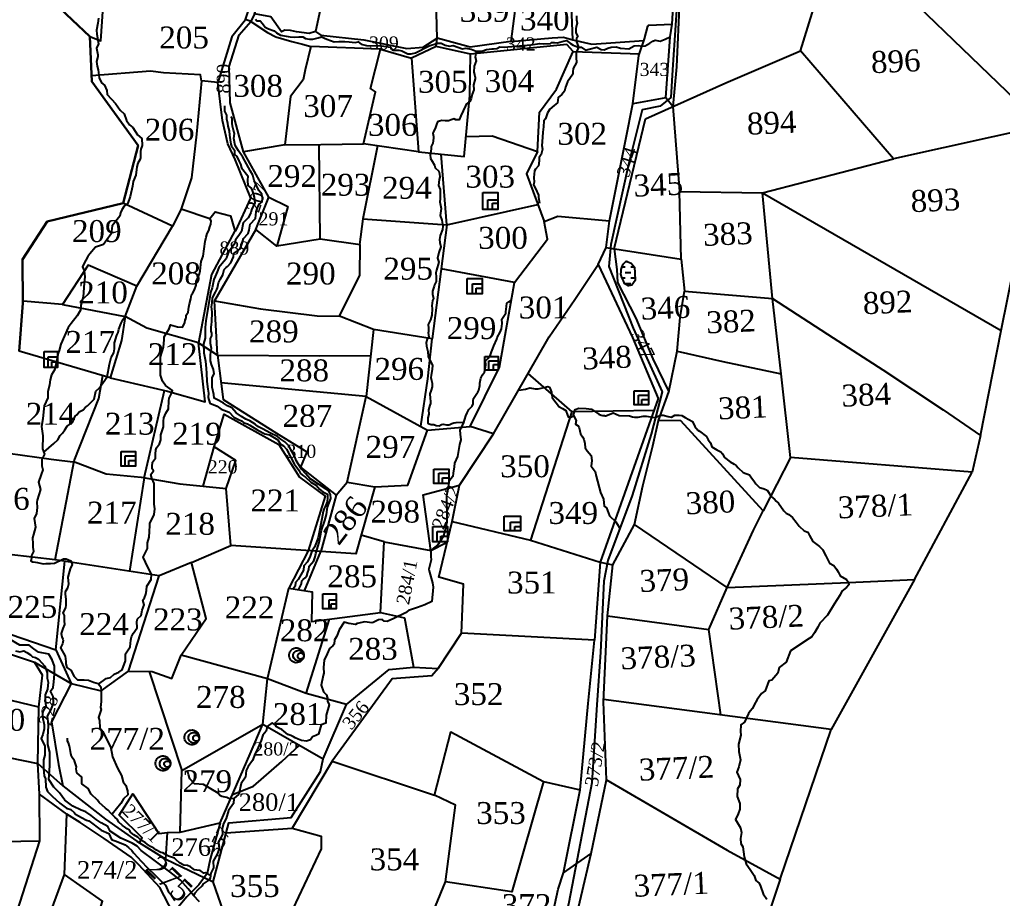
# Model space of a CAD drawing. Header units: inches. Extents: x 38 to 715, y -32 to 1237.
# Drawn here: x 247.5 to 359.6, y 660.1 to 760.4 of the extents above; entities that cross this region are included whole.
import ezdxf

# ---------------------------------------------------------------- set-up
doc = ezdxf.new("R2010")
doc.units = ezdxf.units.IN
doc.header["$MEASUREMENT"] = 0
doc.linetypes.add('ACAD_ISO02W100', pattern=[15, 12, -3])
doc.linetypes.add('BORDER', pattern=[1.75, 0.5, -0.25, 0.5, -0.25, 0, -0.25])
for name, color, linetype in [('CARTTRACK', 30, 'ACAD_ISO02W100'), ('NALA', 4, 'Continuous'), ('ROUND WELL', 5, 'Continuous'), ('SQUAREWELL', 5, 'Continuous'), ('SURVEY_BND', 7, 'Continuous'), ('SURVEY_NO', 7, 'Continuous'), ('WATER_BODY', 4, 'Continuous')]:
    doc.layers.add(name, color=color, linetype=linetype)
doc.layers.add('VILL_BOUNDARY', color=6, linetype='BORDER', lineweight=30)
doc.styles.get("Standard").update_dxf_attribs({"font": 'TIMES.TTF', "height": 0.12})

msp = doc.modelspace()

# ---------------------------------------------------------------- hatches: boundary and pattern name
at = {"layer": 'WATER_BODY', "linetype": 'ByBlock'}
h = msp.add_hatch(dxfattribs=at)
h.set_pattern_fill('DASH', color=256, scale=5, angle=180, style=0)
h.set_pattern_definition([(180, (-127.76955, 654.0281), (-0.625, -0.625), [0.625, -0.625])])
h.paths.add_polyline_path([(317.68, 731.52), (317.65, 732.16), (317.26, 732.63), (316.72, 732.85), (316.35, 732.52), (316.24, 732.17), (316.13, 731.91), (316.12, 731.65), (316.11, 731.37), (316.23, 731), (316.39, 730.61), (316.53, 730.29), (316.96, 730.05), (317.36, 730.13), (317.73, 730.65)])

# ---------------------------------------------------------------- linework, layer by layer
at = {"layer": 'CARTTRACK', "linetype": 'ByBlock'}
msp.add_lwpolyline([(322.72, 765.57), (322.35, 759.79), (322, 754.69), (321.82, 751.52), (320.6, 750.55), (318.55, 750.12), (316.99, 743.88), (314.95, 734.74), (314.71, 732.23), (317.51, 725.22), (320.83, 717.96), (319.55, 713.13), (317.4, 706.11), (314.6, 698.69), (314.16, 696.34), (313.78, 688.23), (313.34, 682.22), (312.79, 673.31), (310.18, 659.67), (306.42, 644.28), (302.33, 628.32), (300.45, 616.09), (299.46, 607.92), (299.12, 604.58)], dxfattribs=at)
at = {"layer": 'NALA', "linetype": 'ByBlock'}
for points in [[(256.51, 760.59), (256.4, 760.03), (256.25, 759.2), (256.3, 758.78), (256.49, 757.66), (256.27, 757.15), (256.4, 756.42), (256.43, 756.23), (256.25, 755.65), (256.36, 755.11), (256.47, 754.68), (256.57, 753.78), (256.84, 753.19), (257.16, 752.94), (257.46, 752.33), (257.5, 751.88), (258.45, 750.86), (258.96, 750.08), (259.43, 749.68), (259.69, 748.92), (260.03, 748.4), (260.42, 748.12), (260.94, 747.26), (261.42, 746.86), (261.47, 746.06), (261.31, 745.63), (261.27, 745.36), (261.29, 744.94), (261.29, 744.65), (261.2, 744.43), (261, 744.04), (260.86, 743.64), (260.75, 742.67), (260.45, 741.94), (260.38, 741.41), (260.12, 740.24), (259.85, 739.48), (259.43, 739.14), (259.14, 738.72), (259.02, 738.39), (258.93, 738), (258.05, 736.88), (257.94, 735.97), (257.44, 735.28), (257.07, 734.77), (256.17, 734.45), (255.5, 733.69), (255.29, 733.39), (254.81, 732.57), (254.65, 732.21), (254.86, 731.75), (254.92, 731.06), (254.85, 730.35), (254.75, 728.77), (254.48, 727.83), (254.44, 727.26), (254.05, 726.62), (253.38, 725.73), (253.04, 725.3), (252.19, 723.4), (252.02, 722.67), (251.91, 722.35), (251.52, 720.5), (251.13, 719.88), (250.98, 719.32), (250.9, 718.73), (250.7, 717.93), (250.7, 717.26), (250.3, 716.35), (250.27, 716.03), (250.14, 714.88), (249.99, 713.97), (250.14, 712.91), (250.09, 711.45), (250.35, 710.84), (250.04, 710.21), (250.02, 709.51), (250.13, 709.03), (249.94, 708.51), (249.65, 707.65), (249.87, 706.8), (249.68, 706.18), (249.5, 705.6), (249.47, 705.36), (249.51, 704.74), (249.42, 704.06), (249.15, 703.48), (249.31, 702.49), (249.09, 701.68), (248.98, 701.28), (248.99, 700.59), (249, 700.22), (249.06, 699.71), (248.86, 699.27), (248.83, 698.95), (248.78, 698.64), (248.95, 698.55), (249.3, 698.51), (249.54, 698.47), (250.17, 698.33), (250.5, 698.34), (251.03, 698.34), (251.48, 698.38), (252.49, 698.89), (252.81, 698.89), (253.32, 698.65), (253.5, 698.23), (253.27, 697.74), (253.11, 697.22), (253.01, 696.81), (253.06, 695.98), (252.96, 695.52), (252.68, 695.13), (252.68, 694.84), (252.78, 694.3), (252.78, 693.6), (252.73, 693.29), (252.43, 692.74), (252.59, 692.43), (252.59, 691.8), (252.61, 691.39), (252.44, 690.95), (252.24, 690.37), (252.32, 689.97), (252.44, 689.7), (252.45, 689.56), (252.39, 689.17), (252.15, 688.72), (252.68, 687.76), (252.75, 687.17), (252.77, 686.92), (252.89, 686.48), (253.37, 686.16), (253.58, 685.74), (253.73, 685.47), (254.08, 685.08), (254.53, 685.06), (254.87, 685.06), (255.37, 685.02), (255.94, 684.81), (256.44, 684.66), (256.76, 684.26), (256.81, 683.84), (256.8, 682.6), (256.72, 681.92), (256.78, 681.68), (256.56, 680.99), (256.49, 680.76), (256.59, 680.42), (256.64, 679.59), (257, 679.18), (257.92, 677.3), (258.08, 676.3), (258.65, 675.01), (259.12, 674.16), (259.31, 673.43), (259.62, 673), (259.82, 672.42), (259.85, 671.96), (259.35, 671.48), (259.06, 670.98), (258.04, 669.74)], [(274.41, 760.48), (274.57, 760.3), (274.93, 760.3), (275.22, 759.97), (275.52, 759.58), (275.89, 759.38), (276.53, 759.14), (276.79, 758.93), (277.26, 758.63), (278.12, 758.48), (278.36, 758.47), (278.9, 758.42), (279.35, 758.46), (279.81, 758.44), (280.1, 758.26), (280.56, 758.21), (280.97, 758.21), (281.55, 758.36), (281.93, 758.46), (282.53, 758.21), (283.38, 757.89), (283.92, 757.94), (284.59, 757.94), (285.11, 757.88), (285.78, 757.8), (286.14, 757.87), (286.48, 757.62), (287.06, 757.45), (288.79, 757.42), (289.82, 757.28), (290.08, 756.95), (290.76, 756.92), (291.1, 756.85), (291.78, 756.52), (292.16, 756.51), (292.67, 756.63), (294.21, 757.42), (295.17, 757.72), (295.59, 757.72), (296.07, 757.51), (296.56, 757.4), (296.98, 757.47), (298.04, 757.08), (298.42, 757.15), (299, 757.04), (299.58, 756.81), (300.24, 756.81), (300.78, 757.03), (301.36, 757.09), (301.58, 757.09), (301.96, 757.13), (302.28, 757.33), (302.77, 757.29), (305.83, 757.55), (306.85, 757.7), (307.25, 757.67), (308.08, 757.69), (308.19, 757.8), (308.54, 757.8), (308.88, 757.79), (309.41, 757.92), (309.91, 758.05), (310.35, 757.71), (310.65, 757.49), (311.21, 757.28), (311.56, 757.26), (312.06, 756.95), (312.49, 757.06), (313.35, 757.29), (313.84, 757.01), (314.18, 756.99), (314.63, 757.15), (314.99, 757.28), (315.55, 757.32), (316.06, 757.16), (317.02, 757.09), (317.6, 757.44), (318.08, 757.45), (318.54, 757.4), (318.87, 757.42), (319.41, 757.72), (319.74, 757.96), (320.03, 758.07), (320.58, 757.98), (321.15, 758.18), (321.74, 758.44)], [(311.03, 760.85), (311.03, 760.4), (311.12, 760.03), (311.01, 759.64), (310.96, 759.37), (310.97, 758.93), (311.19, 758.5), (311.05, 758.26), (310.99, 758.02), (311.26, 757.28), (311.01, 756.63), (311, 756.1), (311.05, 755.53), (310.64, 754.86), (310.61, 754.45), (310.61, 754.21), (310.02, 753.31), (309.77, 752.7), (309.66, 752.25), (309.37, 751.89), (308.94, 751.54), (308.88, 750.94), (308.49, 750.62), (308.01, 750.21), (307.74, 749.78), (307.49, 749.11), (307.31, 748.89), (307.28, 748.2), (307.19, 747.58), (307.13, 746.46), (307.09, 746.07), (307.16, 745.63), (307, 745.04), (306.78, 744.68), (306.77, 744.32), (306.71, 743.75), (306.36, 743.36), (306.24, 743.17), (306.18, 742.41), (306.22, 741.86), (306.15, 741.55), (306.35, 741.16), (306.69, 740.39), (306.7, 740.17), (306.77, 739.67), (306.82, 739.49)], [(299.58, 756.81), (299.48, 756.13), (299.6, 755.71), (299.37, 755.12), (299.33, 754.43), (299.42, 754.02), (299.46, 753.8), (299.46, 753.65), (299.27, 752.99), (299.31, 752.42), (299.19, 752.12), (299.13, 751.93), (299, 751.42), (298.9, 751.12), (298.43, 750.79), (298.37, 750.57), (297.85, 749.45), (297.65, 748.98), (297.28, 748.98), (297.09, 749.09), (296.84, 749.04), (296.44, 748.89), (296.07, 748.89), (295.68, 748.91), (295.4, 748.85), (295.17, 748.74), (295.07, 748.44), (294.96, 748.12), (294.72, 747.6), (294.64, 747.45), (294.71, 747.1), (294.73, 746.88), (294.64, 746.34), (294.45, 745.96), (294.47, 745.72), (294.43, 745.36), (294.33, 745.03), (294.39, 744.57), (294.58, 744.27), (294.84, 743.81), (294.91, 743.49), (295.34, 743.11), (295.39, 742.82), (295.43, 742.45), (295.36, 742.17), (295.3, 741.48), (295.48, 741.02), (295.47, 740.6), (295.47, 740.17), (295.47, 739.96), (295.45, 739.61), (295.6, 738.88), (295.47, 738.08), (295.66, 737.52), (295.77, 736.86), (295.73, 736.48), (295.49, 735.8), (295.4, 735.32), (295.45, 735), (295.54, 734.5), (295.34, 733.85), (295.18, 733.2), (295.31, 732.75), (295.05, 731.84), (294.99, 731.51), (295.03, 731.06), (295.01, 730.55), (294.84, 730.15), (294.79, 730.01), (294.59, 729.42), (294.62, 729.08), (294.72, 728.61), (294.59, 728.35), (294.53, 727.74), (294.58, 727.46), (294.54, 726.7), (294.36, 726.16), (294.11, 725.64), (294.14, 725.2), (294.16, 724.79), (294.13, 724.71), (294.19, 724.17), (293.98, 723.94), (293.9, 723.57), (293.92, 723.16), (294.09, 722.56), (294.13, 721.97), (294.6, 720.94), (294.57, 720.54), (294.44, 719.81), (294.41, 719.59), (294.51, 719.22), (294.55, 718.95), (294.56, 718.51), (294.47, 718.14), (294.31, 717.73), (294.34, 717.23), (294.39, 716.85), (294.37, 716.6), (294.3, 716.42), (294.15, 715.89), (294.17, 715.38), (294.09, 714.97), (294.09, 714.37), (294.24, 714.29), (294.47, 714.21), (294.77, 714.21), (295.04, 714.12), (295.37, 714.08), (295.62, 714.2), (295.84, 714.26), (296.2, 714.19), (296.46, 714.16), (296.59, 714.23), (296.81, 714.32), (297.05, 714.41), (297.29, 714.45), (298.19, 714.48), (298.28, 714.82), (298.41, 715.21), (298.56, 715.54), (298.76, 715.94), (299.12, 716.29), (299.25, 716.57), (299.25, 716.93), (299.29, 717.18), (299.66, 717.74), (299.79, 717.92), (299.88, 718.12), (300, 718.65), (300, 718.95), (300.11, 719.5), (300.32, 719.88), (300.53, 720.18), (300.68, 721.04), (300.67, 721.5), (300.93, 721.76), (301.17, 722.06), (301.32, 722.51), (301.48, 722.9), (301.59, 723.2), (301.95, 723.95), (301.97, 724.16), (302.31, 724.76), (302.49, 725.12), (302.54, 725.75), (302.51, 726.23), (302.96, 726.91), (302.97, 727.08), (303.05, 727.69), (303.09, 728.07), (303.33, 728.23), (303.61, 728.39)], [(270.89, 750.57), (270.89, 749.97), (271.09, 749.51), (271.09, 749.11), (271.21, 748.59), (271.25, 748.26), (271.42, 747.73), (271.46, 747.23), (271.51, 746.69), (271.58, 746.22), (271.67, 745.99), (272, 745.53), (272, 745.03), (272.29, 744.79), (272.49, 744.3), (272.69, 743.91), (272.83, 743.51), (273.52, 742.59), (273.5, 742.07), (273.55, 741.48), (273.92, 741.2), (274.01, 740.92), (274.16, 740.59), (274.27, 740.15), (274.32, 739.46), (274.09, 739.06), (273.95, 738.71), (273.88, 738.37), (273.57, 737.82), (273.01, 737.23), (272.8, 736.26), (272.5, 735.79), (272.5, 735.79), (272.12, 735.3), (272.06, 734.87), (271.31, 733.89), (271.09, 733.29), (271.06, 733.12), (270.8, 732.8), (270.21, 732.15), (270.04, 731.63), (269.8, 731.09), (269.67, 730.75), (269.47, 729.83), (269.26, 729.29), (268.74, 726.04), (268.67, 725.29), (268.67, 724.7), (268.67, 724.08), (268.46, 723.41), (268.53, 722.38), (268.72, 721.44), (268.78, 720.6), (268.82, 720.06), (268.84, 719.12), (268.97, 718.25), (269.03, 717.8), (269.01, 717.3), (269.19, 716.67), (270.04, 716.3), (270.48, 715.96), (271.42, 715.63), (271.95, 715.06), (272.46, 714.77), (272.83, 714.65), (273.09, 714.4), (273.49, 714.29), (273.77, 714.13), (274.69, 713.57), (275.48, 713.16), (275.99, 713.04), (276.94, 712.46), (277.23, 712.01), (277.6, 711.78), (277.93, 711.39), (278.83, 709.73), (279.36, 709.01), (279.56, 708.63), (279.89, 708.37), (280.12, 708.19), (280.74, 707.65), (281.37, 707.24), (281.7, 706.85), (282.1, 706.55), (282.62, 706.27), (282.62, 705.86), (282.59, 705.39), (282.41, 704.94), (282.26, 704.63), (282.14, 704.28), (281.97, 703.45), (281.55, 701.32), (281.38, 700.8), (281.14, 700.2), (280.85, 699.75), (280.66, 699.19), (280.34, 698.55), (279.93, 698.1), (279.89, 697.58), (279.27, 696.54), (278.99, 696.2), (278.92, 695.78), (278.74, 695.5)], [(279.35, 695.41), (279.65, 696.02), (279.69, 696.38), (279.85, 696.54), (280.06, 696.73), (280.28, 696.96), (280.38, 697.35), (280.48, 697.68), (280.53, 698.03), (281.08, 698.65), (281.23, 699.1), (281.29, 699.49), (281.66, 700.74), (281.93, 702.17), (282.33, 703.25), (282.51, 703.96), (282.6, 704.5), (282.62, 704.8), (283, 705.78), (282.98, 706.23), (282.82, 706.53), (282.49, 706.83), (281.6, 707.42), (280.61, 708.04), (280.17, 708.6), (279.7, 709.08), (279.28, 709.73), (279.05, 710.09), (279.03, 710.23), (278.89, 710.52), (278.21, 711.78), (277.74, 712.23), (277.3, 712.53), (276.92, 712.83), (276.13, 713.23), (275.19, 713.73), (274.69, 714), (274.36, 714.26), (273.76, 714.63), (273.3, 714.82), (272.82, 715.13), (272.22, 715.56), (271.72, 716.1), (271.2, 716.33), (270.75, 716.64), (270.24, 716.94), (269.69, 717.21), (269.65, 717.65), (269.45, 718.47), (269.47, 718.8), (269.46, 719.19), (269.46, 719.57), (269.69, 719.98), (269.6, 720.5), (269.37, 721.05), (269.27, 721.49), (269.28, 722.21), (269.39, 722.88), (269.27, 723.45), (269.26, 723.71), (269.28, 724.04), (269.42, 724.35), (269.43, 724.63), (269.36, 724.85), (269.36, 725.25), (269.37, 725.65), (269.44, 725.89), (269.45, 727.07), (269.4, 727.64), (269.47, 728.12), (269.5, 728.66), (269.84, 729.32), (270, 729.62), (270.08, 729.83), (270.18, 730.39), (270.41, 730.84), (270.67, 731.29), (270.83, 731.91), (271.06, 732.15), (271.22, 732.25), (271.61, 732.66), (271.9, 733.35), (271.95, 733.74), (272.67, 734.25), (272.86, 734.8), (273.04, 735.43), (273.56, 736.03), (273.69, 736.38), (273.79, 737.06), (274.39, 737.73), (274.49, 738.49), (274.63, 738.96), (274.83, 739.35), (275.17, 739.61), (275.2, 740.05), (275.15, 740.5), (274.8, 740.93), (274.49, 741.56), (274.26, 742.05), (274.11, 742.66), (273.85, 743.12), (273.37, 743.96), (272.96, 744.73), (272.46, 745.43), (272.08, 746.07), (271.95, 746.84), (272, 747.42), (271.91, 747.82), (271.78, 748.26), (271.75, 748.6), (271.75, 749.12), (271.59, 749.32)], [(256.51, 684.58), (257.36, 685.22), (257.85, 685.36), (258.27, 685.74), (258.81, 685.96), (259.19, 686.2), (259.56, 687.23), (259.56, 688.03), (260.12, 688.84), (260.19, 689.59), (260.26, 690), (260.44, 690.37), (260.91, 691), (260.86, 691.74), (260.93, 692.03), (261.37, 692.43), (261.46, 693.03), (261.71, 693.63), (261.57, 694.15), (261.73, 694.42), (261.89, 694.84), (261.98, 695.26), (262.02, 695.75), (262.51, 696.54), (262.53, 697.12), (262.13, 697.92), (261.58, 699.06), (262.07, 700.05), (262.07, 700.42), (262.07, 700.71), (262.29, 701.34), (262.31, 702.01), (262.36, 702.7), (262.36, 702.92), (262.83, 703.95), (262.92, 704.58), (262.83, 705.11), (262.83, 705.69), (262.85, 706.2), (262.85, 706.58), (262.85, 707.5), (262.58, 708.08), (262.45, 708.52), (262.76, 708.93), (262.6, 709.15), (262.6, 709.42), (262.67, 709.91), (262.98, 710.36), (263.01, 710.83), (263.05, 711.32), (263.12, 711.56), (263.47, 712.01), (263.59, 712.47), (263.61, 713.03), (263.92, 713.95), (263.92, 714.58), (263.94, 714.98), (264.19, 715.51), (264.48, 716), (264.48, 716), (264.52, 716.92), (264.55, 717.23), (264.79, 717.67), (264.92, 718.1), (264.14, 718.66), (263.79, 719.15), (263.57, 719.85), (263.57, 720.67), (263.57, 721.27), (263.57, 721.94), (263.92, 723.06), (263.97, 723.88), (263.99, 724.24), (264.17, 724.51), (264.55, 725.15), (264.72, 725.6), (265.51, 725.38), (265.51, 725.38), (266.06, 725.33), (266.35, 725.81), (266.39, 726.15), (266.48, 726.37), (266.51, 726.71), (266.71, 727.03), (266.79, 727.6), (266.87, 727.98), (267.04, 728.55), (267.11, 729), (267.26, 729.25), (267.43, 729.58), (267.62, 730.12), (267.64, 730.59), (267.81, 730.9), (268, 731.42), (268.09, 731.75), (268.2, 732.82), (268.43, 733.43), (268.56, 734.27), (268.65, 735.1), (268.79, 735.58), (268.89, 736), (269.08, 736.35), (269.2, 736.77), (269.33, 737.07), (269.34, 737.46), (269.2, 737.74)], [(250.26, 711.07), (251.4, 712.05), (251.86, 712.48), (252.11, 712.95), (252.37, 713.22), (252.66, 713.62), (252.92, 714.02), (253.54, 714.44), (253.84, 715.15), (254.03, 715.32), (254.3, 715.65), (254.75, 715.89), (255, 716.18), (255.22, 716.36), (255.46, 716.58), (255.77, 716.87), (256, 717.12), (256.19, 718.01), (256.58, 718.35), (257.5, 719.67), (257.76, 721.12), (257.93, 721.86), (258.24, 722.41), (258.31, 722.84), (258.31, 723.54), (258.59, 724.42), (258.75, 724.73), (258.8, 725.11), (259.09, 725.79), (259.32, 726.22), (259.53, 726.54)], [(304.44, 718.15), (305.23, 718.26), (305.71, 718.4), (306.33, 718.28), (306.67, 718.28), (307.36, 718.44), (307.75, 718.56), (307.96, 718.46), (308.19, 717.91), (308.27, 717.28), (308.56, 716.89), (308.87, 716.49), (309.03, 716.28), (309.45, 716.03), (309.81, 715.82), (310.02, 715.3), (310.08, 715.1), (310.3, 715.03), (310.48, 715.08), (310.7, 715.19), (310.71, 715.32), (310.8, 715.67), (310.9, 715.93), (311.31, 716.09), (312.13, 716.04), (312.74, 715.98), (313.57, 715.4), (313.84, 715.27), (313.99, 715.23), (314.1, 715.23), (314.24, 715.23), (314.3, 715.22), (314.4, 715.21), (315.22, 715.53), (315.9, 715.26), (317.07, 715.2), (317.41, 715.1), (317.64, 715.05), (318.09, 715.05), (318.66, 715.18), (319.01, 715.17), (319.95, 715.01), (320.28, 715.13), (320.63, 715.29), (320.91, 715.27), (321.51, 715.13), (321.88, 715.06), (322.27, 715.29), (322.74, 715.28), (323.04, 715.23), (323.44, 715.03), (324.29, 714.54), (324.53, 714), (324.89, 713.57), (325.09, 713.44), (325.87, 712.83), (326.07, 712.48), (326.33, 712.12), (326.49, 711.65), (327.04, 711.32), (327.5, 711.08), (327.71, 710.86), (327.94, 710.46), (328.56, 709.97), (329.04, 709.7), (329.27, 709.53), (329.47, 709.29), (330.05, 708.73), (330.76, 708.47), (330.99, 708.13), (331.28, 707.77), (331.52, 707.45), (331.92, 707.02), (332.09, 706.97), (332.47, 706.86), (332.8, 706.72), (333.3, 705.97), (333.64, 705.68), (333.83, 705.45), (334.1, 705.23), (334.69, 704.35), (334.95, 704.1), (335.25, 703.96), (335.67, 703.6), (336.12, 703.06), (336.44, 702.61), (337.02, 702.09), (337.45, 701.93), (337.64, 701.53), (338.02, 700.85), (338.48, 700.54), (338.77, 700.31), (339.13, 699.91), (339.2, 699.78), (339.48, 699.23), (339.91, 698.41), (340.41, 698.14), (340.69, 697.72), (340.89, 697.41), (341.14, 696.96), (341.84, 696.54), (342.09, 696.2), (342.12, 695.92), (341.83, 695.63), (341.3, 695.19), (341.14, 694.77), (340.45, 693.71), (339.69, 692.44), (338.79, 691.53), (338.58, 691.09), (338.2, 690.44), (337.91, 689.97), (337.6, 689.78), (335.47, 688.39), (334.98, 687.09), (334.15, 686.5), (334.02, 685.84), (333.32, 685.04), (333.32, 685.04), (333, 684.96), (332.57, 683.82), (332.16, 683.52), (331.64, 682.83), (331.3, 682.22), (331.14, 681.81), (330.86, 681.5), (330.68, 681.25), (330.22, 680.26), (329.79, 679.94), (329.75, 679.17), (329.79, 678.77), (329.51, 677.75), (329.57, 676.88), (329.76, 675.94), (329.56, 675.13), (329.32, 674.54), (329.72, 673.71), (329.67, 673.05), (329.42, 672.65), (329.38, 671.77), (329.66, 670.95), (329.67, 670.33), (329.5, 669.77), (329.19, 669.13), (329.76, 668.18), (329.87, 667.65), (329.75, 666.98), (329.79, 666.41), (330.03, 666.02), (330.16, 664.89), (330.41, 664.08), (330.86, 663.42), (331.31, 662.74), (331.49, 662.18), (331.9, 661.87), (332.05, 661.53), (332.33, 660.66), (332.75, 660.03)], [(298.19, 714.48), (297.74, 713.62), (297.78, 713.13), (297.84, 712.46), (297.68, 711.93), (297.56, 711.24), (297.45, 710.58), (297.12, 709.79), (297.08, 709.39), (296.95, 708.65), (296.93, 708.29), (296.68, 708.03), (296.47, 707.67), (296.44, 707.33), (296.32, 706.61), (296.2, 706.06), (296.2, 705.77), (296.26, 703.97), (296.26, 703.56), (296.25, 703.06), (296.01, 702.06), (295.84, 701.44), (295.2, 700.48), (294.72, 700.11), (294.42, 699.85), (294.41, 699.14), (294.46, 698.76), (294.17, 697.71), (294.26, 697.35), (294.61, 696.15), (294.7, 695.64), (294.52, 694), (293.75, 693.63), (292.9, 693.35), (291.87, 693), (291.53, 692.74), (290.21, 692.08), (289.45, 691.74), (289.1, 691.77), (288.85, 691.98), (288.46, 691.93), (287.85, 691.63), (287.7, 691.6), (286.87, 691.7), (286, 691.5), (285.83, 691.39), (285.06, 691.52), (284.53, 691.64), (283.95, 690.8), (283.7, 690.07), (283.43, 689.63), (283.38, 689.16), (283.24, 688.96), (282.84, 688.64), (282.6, 688.06), (282.24, 687.34), (282.16, 686.48), (282.21, 685.83), (282.12, 685.59), (281.9, 684.45), (282.17, 683.69), (282.5, 683.37), (282.67, 682.84), (282.62, 682.64), (282.82, 682.22), (282.49, 681.06), (282.45, 680.12), (281.91, 679.93), (281.59, 678.87), (281.28, 678.73), (280.92, 678.56), (280.69, 678.24), (280.23, 678.08), (279.64, 678.14), (279.28, 678.32), (278.93, 678.45), (278.74, 678.58), (278.43, 678.71), (278.1, 678.84), (277.4, 679.39), (277.15, 679.54), (276.79, 679.7), (276.7, 679.89), (276.32, 680.17), (275.73, 679.76), (275.62, 679.22), (275.23, 678.76), (275.07, 678.14), (274.6, 677.07), (274.38, 676.66), (274.05, 675.88), (273.59, 675.18), (273.35, 674.73), (273.27, 673.98), (272.79, 673.26), (272.52, 672.02), (271.95, 671.55), (271.9, 670.95), (271.32, 670.15), (271.07, 669.27), (270.74, 668.69), (270.6, 668.12), (270.66, 667.42), (270.18, 666.59), (270.25, 665.78), (270.02, 665.19), (269.59, 664.38), (269.61, 663.62), (269.31, 663.03), (269.22, 662.45), (269.12, 662.24), (268.43, 661.8), (268.27, 661.52), (267.81, 661.13), (267.47, 660.74), (267.34, 660.45)], [(310.7, 715.26), (311.01, 714.68), (310.91, 714.24), (311.24, 714.05), (311.34, 713.82), (311.49, 713.15), (311.71, 712.82), (311.87, 712.55), (311.98, 712.03), (312.04, 711.57), (312.25, 711.22), (312.73, 710.68), (312.77, 710.1), (312.7, 709.47), (313.17, 708.84), (313.29, 708.31), (313.79, 706.47), (314.12, 705.68), (314.2, 704.91), (314.48, 704.69), (314.81, 703.79), (315.54, 703.11), (315.9, 702.5), (316, 702.4)], [(268, 659.73), (267.34, 660.45), (266.74, 661.22), (265.86, 662.23), (264.64, 663.15), (261.38, 665.6), (260.91, 666.09), (260.34, 666.42), (259.03, 666.99), (257.84, 667.82), (257.56, 668.33), (256.78, 668.74), (256.24, 669.13), (255.65, 669.6), (255.03, 670.01), (254.51, 670.19), (253.56, 670.65), (252.65, 671.33), (252.03, 672.18), (251.38, 672.83), (250.82, 673.7), (250.94, 675.25), (250.94, 675.25), (250.95, 676.83), (250.71, 677.71), (250.71, 678.58), (250.76, 679.2), (250.79, 679.79), (250.76, 680.31), (250.76, 680.31), (250.69, 680.94), (251.1, 681.69), (251.36, 682.41), (251.31, 683.16), (251, 683.8), (251.33, 684.19), (251.38, 684.83), (251.48, 685.74), (251.46, 686.62), (251.2, 687.37), (250.82, 688.01), (249.63, 688.25), (249.11, 688.63), (248.57, 689.05), (247.87, 689.02), (247.51, 689.02), (246.42, 689.69)], [(247.03, 688.4), (247.5, 688.28), (247.99, 688.37), (248.31, 688.21), (248.75, 687.94), (248.95, 687.69), (249.3, 687.64), (249.64, 687.44), (250.37, 686.65), (250.62, 685.86), (250.62, 685.25), (250.74, 684.81), (250.67, 684.01), (250.4, 683.38), (250.42, 682.78), (250.49, 682.08), (250.1, 681.4), (250.11, 680.87), (250.28, 679.95), (250.29, 679.5), (250.16, 678.84), (249.96, 678.39), (249.96, 678.39), (250.36, 677.51), (250.38, 676.47), (250.2, 675.94), (250.21, 674.95), (250.28, 674.14), (250.45, 673.77), (250.49, 672.82), (250.68, 672.34), (251.22, 671.81), (252.08, 671), (252.85, 670.44), (253.34, 670.28), (253.7, 669.93), (253.86, 669.76), (254.55, 669.38), (255.12, 669.06), (255.38, 668.98), (256.81, 667.93), (257.66, 667.53), (257.96, 666.84), (258.7, 666.6), (259.53, 666.23), (259.92, 665.96), (260.28, 665.61), (260.5, 665.35), (260.99, 664.82), (261.32, 664.41), (262.11, 663.57), (262.91, 662.82), (263.37, 662.36), (264.14, 661.66), (264.48, 660.85), (264.84, 660.47), (265.2, 659.89)], [(269.27, 662.74), (268.72, 663.05), (268.51, 663.03), (268.1, 663.3), (267.7, 663.37), (267.43, 663.41), (266.99, 663.75), (266.66, 663.9), (266.24, 663.92), (265.74, 664.19), (265.34, 664.54), (265.18, 664.72), (264.49, 664.97), (264.22, 665.12), (263.84, 665.33), (263.6, 665.36), (263.03, 665.68), (262.8, 665.87), (262.41, 666.07), (262.06, 666.31), (261.83, 666.53), (261.34, 666.79), (260.99, 667.11), (260.51, 667.37), (260.18, 667.64), (260.03, 667.93), (259.78, 668.06), (259.45, 668.3), (259.25, 668.46), (258.76, 668.88), (258.66, 669.13), (258.36, 669.41), (257.92, 669.87), (257.58, 670.22), (257.31, 670.44), (256.58, 671.06), (256.38, 671.36), (255.67, 672.01), (255.31, 672.66), (254.61, 673.19), (254.58, 673.98), (254.02, 674.46), (253.97, 674.68), (253.95, 674.91), (253.97, 675.16), (253.76, 675.83), (253.43, 676.31), (253.34, 676.68), (253.22, 677.35), (253.18, 677.49), (253.07, 677.9), (252.97, 678.08), (252.96, 678.26), (252.94, 678.43)], [(271.95, 671.55), (271.46, 671.5), (271.15, 671.66), (270.57, 671.75), (270.33, 671.86), (270.14, 672.15), (268.46, 673.12), (267.46, 673.22), (266.92, 673.79), (266.78, 674.28), (266.65, 674.72)]]:
    msp.add_lwpolyline(points, dxfattribs=at)
at = {"layer": 'ROUND WELL', "linetype": 'ByBlock'}
for centre, major_axis, ratio in [((279.09, 687.88), (-0.844, 0.072), 1), ((279.32, 687.84), (-0.116, -0.605), 1), ((279.57, 687.8), (-0.349, 0.061), 0.999871), ((267.14, 678.51), (-0.844, 0.072), 1), ((267.37, 678.47), (-0.116, -0.605), 1), ((267.63, 678.42), (-0.349, 0.061), 0.999871), ((263.85, 675.55), (-0.844, 0.072), 1), ((264.08, 675.5), (-0.116, -0.605), 1), ((264.34, 675.46), (-0.349, 0.061), 0.999871)]:
    msp.add_ellipse(centre, major_axis=major_axis, ratio=ratio, dxfattribs=at)
at = {"layer": 'SQUAREWELL', "linetype": 'ByBlock'}
for points in [[(300.36, 740.68), (302.05, 740.68), (302.05, 738.76), (300.36, 738.76)], [(300.91, 739.85), (302.05, 739.85), (302.05, 738.76), (300.91, 738.76)], [(301.46, 739.48), (302.05, 739.48), (302.05, 738.76), (301.46, 738.76)], [(298.56, 730.89), (300.28, 730.89), (300.28, 729.11), (298.56, 729.11)], [(299.18, 730.27), (300.28, 730.27), (300.28, 729.11), (299.18, 729.11)], [(299.58, 729.79), (300.28, 729.79), (300.28, 729.11), (299.58, 729.11)], [(250.29, 722.55), (251.82, 722.55), (251.82, 720.71), (250.29, 720.71)], [(250.75, 721.94), (251.82, 721.94), (251.82, 720.71), (250.75, 720.71)], [(251.17, 721.36), (251.82, 721.36), (251.82, 720.71), (251.17, 720.71)], [(300.57, 721.97), (302.09, 721.97), (302.09, 720.42), (300.57, 720.42)], [(301.05, 721.47), (302.09, 721.47), (302.09, 720.42), (301.05, 720.42)], [(301.58, 721.05), (302.09, 721.05), (302.09, 720.42), (301.58, 720.42)], [(317.6, 718.07), (319.24, 718.07), (319.24, 716.47), (317.6, 716.47)], [(318.11, 717.57), (319.24, 717.57), (319.24, 716.47), (318.11, 716.47)], [(318.5, 717.08), (319.24, 717.08), (319.24, 716.47), (318.5, 716.47)], [(259.07, 711.13), (260.7, 711.13), (260.7, 709.45), (259.07, 709.45)], [(259.54, 710.64), (260.7, 710.64), (260.7, 709.45), (259.54, 709.45)], [(259.96, 710.12), (260.7, 710.12), (260.7, 709.45), (259.96, 709.45)], [(294.76, 709.11), (296.46, 709.11), (296.46, 707.5), (294.76, 707.5)], [(295.31, 708.66), (296.46, 708.66), (296.46, 707.5), (295.31, 707.5)], [(295.74, 708.12), (296.46, 708.12), (296.46, 707.5), (295.74, 707.5)], [(302.78, 703.76), (304.64, 703.76), (304.64, 702.09), (302.78, 702.09)], [(294.63, 702.57), (296.31, 702.57), (296.31, 700.84), (294.63, 700.84)], [(295.12, 702), (296.31, 702), (296.31, 700.84), (295.12, 700.84)], [(303.49, 703.08), (304.64, 703.08), (304.64, 702.09), (303.49, 702.09)], [(304.02, 702.56), (304.64, 702.56), (304.64, 702.09), (304.02, 702.09)], [(295.56, 701.47), (296.31, 701.47), (296.31, 700.84), (295.56, 700.84)], [(282.11, 694.88), (283.61, 694.88), (283.61, 693.18), (282.11, 693.18)], [(282.8, 694.2), (283.61, 694.2), (283.61, 693.18), (282.8, 693.18)], [(283.05, 693.74), (283.61, 693.74), (283.61, 693.18), (283.05, 693.18)]]:
    msp.add_lwpolyline(points, close=True, dxfattribs=at)
at = {"layer": 'SURVEY_BND', "linetype": 'ByBlock'}
for points in [[(330.48, 820.68), (327.59, 804.22), (325.63, 789.54), (319.63, 789.68), (320.09, 775.88), (321.56, 772.04), (323.15, 770.28), (322.44, 755.04), (322.02, 750.49), (321.25, 751.49), (317.48, 750.83), (318.15, 756.31), (318.79, 758.24), (319.17, 759.66), (319.24, 759.8), (321.96, 759.91), (322.21, 764.46), (321.29, 769.53), (317.1, 770.07), (317.57, 777.16)], [(274.29, 761.09), (273.88, 760.19), (273.27, 760.44), (274.56, 764.3), (275.35, 766.48), (275.67, 767.54), (275.82, 768.87), (275.84, 770.11), (275.67, 771.98), (275.88, 773.03), (276.34, 776.38), (276.61, 779.47), (276.8, 781.75), (279.03, 783.27)], [(336.61, 756.85), (340.9, 770.77), (323.04, 767.81)], [(364.23, 748.3), (340.9, 770.77)], [(281.27, 759.06), (280.52, 758.85), (279.08, 759.03), (278.42, 759.18), (277.75, 759.2), (277.38, 759.03), (276.17, 760.74), (274.29, 761.09), (276.28, 766.13), (277.12, 768.57)], [(282.63, 767.8), (282.52, 764.91), (281.27, 759.06), (281.86, 758.63), (286.78, 758.1), (291.67, 757.13), (293.56, 757.29), (295.13, 758.29), (294.95, 765.45)], [(304.39, 764.4), (303.54, 757.91), (298.89, 757.29), (295.13, 758.29)], [(255.5, 758.49), (256.75, 757.99), (257.1, 763.02)], [(303.54, 757.91), (308.25, 758.34), (309.55, 758.41), (310.63, 758.1), (310.42, 763)], [(273.26, 760.4), (271.72, 758.45), (270.12, 753.25), (268.23, 753.42), (268.13, 754.14), (263.91, 754.36), (262.42, 754.53), (255.69, 753.99)], [(273.88, 760.19), (275.79, 758.97), (276.73, 758.44), (278.55, 757.94), (279.77, 757.64), (280.73, 757.37), (280.08, 754.71), (279.85, 753.54), (278.39, 751.66), (277.75, 746.15), (273.03, 745.35), (271.5, 750.93), (271.39, 755.09), (272.55, 758.69), (273.88, 760.19)], [(321.25, 751.49), (321.74, 758.44), (321.96, 759.91)], [(295.03, 757.35), (295.13, 758.29)], [(310.63, 758.1), (312.8, 757.62), (318.72, 758.05)], [(277.75, 746.15), (281.88, 746.18), (286.73, 746.26), (288.12, 752.17), (287.53, 752.55), (288.67, 757.04), (280.73, 757.37)], [(288.67, 757.04), (292.2, 756.04), (293, 745.33), (286.73, 746.26)], [(293, 745.33), (298.21, 744.79), (298.85, 751.76), (298.94, 756.49), (295.03, 757.35), (292.2, 756.04)], [(298.43, 747.09), (301.43, 747.16), (306.58, 745.37), (306.81, 749.85), (308.77, 752.47), (310.64, 756.77), (309.94, 757.57), (298.94, 756.49)], [(310.64, 756.77), (318.22, 756.53)], [(315.33, 734.28), (318.93, 749.1), (328.09, 753.21), (336.61, 756.85)], [(322.02, 750.49), (322.78, 740.79), (332.28, 740.66), (347.21, 744.55), (336.61, 756.85)], [(268.23, 753.42), (267.68, 747.35), (267.12, 742.35), (265.89, 738.72), (264.94, 736.84), (259.32, 739.46)], [(265.92, 738.82), (269.2, 737.74), (269.81, 738.47), (271.56, 738.04), (272.03, 736.46), (272.03, 736.46), (272.17, 736.3), (273.87, 740.04), (272.07, 744.44), (271.26, 746.23), (270.66, 748.92), (270.12, 753.25)], [(306.58, 745.37), (305.32, 742.83), (307.33, 737.39), (308.91, 738.01), (314.82, 737.46), (316.66, 746.77), (317.48, 750.83)], [(332.28, 740.66), (359.49, 724.93), (364.23, 748.3), (347.21, 744.55)], [(281.77, 735.36), (281.69, 746.18)], [(288.34, 746.02), (286.66, 737.67), (286.26, 734.75)], [(275.93, 740.16), (273.03, 745.35)], [(286.66, 737.67), (296.24, 737.02), (295.61, 745.06)], [(274.43, 736.47), (275.93, 740.16), (278.08, 739.11), (276.83, 734.56)], [(314.44, 734.42), (322.97, 733.1), (322.78, 740.79)], [(322.97, 733.1), (323.37, 729.45), (333.41, 728.6), (332.28, 740.66)], [(296.24, 737.02), (306.61, 739.34)], [(260.87, 730), (264.94, 736.84)], [(296.24, 737.02), (294.58, 724), (287.87, 725.07), (283.99, 726.57)], [(301.57, 713.15), (307.93, 724.21), (310.83, 728.5), (313.5, 732.46), (314.44, 734.42), (314.82, 737.46)], [(303.97, 730.42), (307.74, 735.38), (307.33, 737.39)], [(272.1, 736.38), (269.38, 731.34), (267.9, 723.54), (262, 725.2), (259.53, 726.54), (260.87, 730), (255.31, 732.4), (252.37, 727.93), (259.53, 726.54)], [(259.53, 726.54), (259.13, 723.8), (257.82, 719.55), (264.37, 718.03), (268.66, 716.8), (267.9, 723.54), (270.07, 722.11), (269.72, 728.32), (274.98, 727.41), (281.44, 726.62), (283.99, 726.57), (286.33, 731.26), (286.36, 734.73), (281.77, 735.36), (276.83, 734.56), (274.43, 736.47), (269.72, 728.32)], [(315.33, 734.28), (315.63, 731.92), (315.7, 730.42), (317.81, 726.36), (319.75, 721.72), (321.59, 717.96), (322.51, 722.58), (322.88, 726.41), (323.37, 729.45)], [(313.5, 732.46), (317.44, 724.14), (320.37, 717.18), (313.75, 698.5), (315.17, 698.22), (317.65, 702.81), (318.61, 707.2), (319.73, 711.77), (320.41, 714.67)], [(287.87, 725.07), (287.04, 717.43), (294.05, 713.58), (298.9, 713.98), (302.27, 720.77), (303.97, 730.42), (295.6, 732)], [(252.37, 727.93), (247.88, 728.29)], [(322.51, 722.58), (327.74, 721.42), (334.41, 719.99), (333.41, 728.6), (340.31, 724.11), (345.99, 720.45), (352.87, 715.88), (357.14, 712.96), (359.49, 724.93)], [(293.26, 714.01), (294.09, 719.44), (294.58, 724)], [(257.81, 719.55), (247.43, 722.57)], [(270.07, 722.11), (281.75, 722.05), (287.55, 722.09)], [(270.07, 722.11), (270.72, 717.07), (276.82, 713.24), (280.28, 711.1), (279.53, 709.35), (283.63, 706.14), (284.85, 707.63), (287.04, 717.43), (270.47, 718.98)], [(319.89, 715.83), (310.56, 715.67), (305.52, 720.03)], [(357.14, 712.96), (356.17, 708.78), (335.46, 710.46), (334.41, 719.99)], [(267.12, 698.46), (263.4, 696.95), (251.53, 698.79), (253.73, 710.07), (256.55, 717.2), (256.98, 719.8)], [(261.69, 708.13), (264.01, 718.11)], [(335.46, 710.46), (332.32, 704.35), (322.94, 714.64), (320.41, 714.67), (321.59, 717.96)], [(310.52, 715.7), (305.77, 701.03), (313.75, 698.5), (313.1, 689.61), (297.9, 690.41), (298.14, 696.01), (295.34, 696.8), (296.86, 703.14), (297.7, 707.28)], [(288.04, 707.12), (285.86, 699.44), (271.6, 700.4), (271.07, 706.9), (272.17, 710.1), (269.69, 711.67), (270.84, 715.41), (277.06, 711.92), (279.43, 708.2), (282.35, 706.05), (280.41, 699.81), (278.21, 695.54), (280.87, 695.11), (280.8, 691.72), (288.66, 692.77), (289.08, 700.84), (286.47, 701.59)], [(284.85, 707.63), (288.04, 707.12), (291.81, 707.31), (294.05, 713.58)], [(289.08, 700.84), (294.42, 699.85), (293.55, 706.2), (297.7, 707.28), (301.57, 713.15), (298.9, 713.98)], [(244.53, 711.16), (251.08, 710.25), (253.88, 709.91), (257.36, 708.59), (261.37, 708.19), (265.79, 707.43), (271.07, 706.9)], [(268.43, 707.17), (269.69, 711.67)], [(328.24, 695.63), (342.09, 696.2), (349.62, 696.51), (356.17, 708.78)], [(261.69, 708.13), (260.03, 697.47)], [(283.63, 706.14), (281.86, 699.71)], [(328.24, 695.63), (331.25, 702.14), (332.32, 704.35)], [(296.86, 703.14), (305.77, 701.03)], [(314.59, 692.37), (326.12, 690.83), (328.24, 695.63), (317.65, 702.81)], [(251.54, 698.78), (238.39, 700.29)], [(275.78, 685.21), (265.93, 687.88), (268.78, 692.06), (267.12, 698.46), (271.6, 700.4)], [(294.42, 699.85), (296.14, 700.72), (296.27, 700.68)], [(243.96, 691.13), (251.64, 688.5), (252.67, 698.61)], [(280, 695.25), (281.86, 699.71)], [(309.56, 663.06), (312.71, 665.25), (314.46, 673.66), (314.11, 682.55), (314.59, 692.37), (315.17, 698.22)], [(259.93, 686.05), (263.4, 696.95)], [(349.62, 696.51), (340.08, 679.42), (314.13, 682.85)], [(280.18, 683.51), (275.78, 685.21), (278.21, 695.54)], [(230.54, 692.18), (231.55, 691.29), (236.92, 689.69), (238.47, 690.59), (245.3, 688.4), (249.18, 687.08), (253.39, 684.64), (256.81, 683.84), (259.93, 686.05), (262.61, 686.01), (264.88, 685.22), (265.93, 687.88)], [(284.78, 682.27), (280.18, 683.51), (282.85, 691.99)], [(288.66, 692.77), (291.42, 692.15), (292.42, 686.53), (295.27, 686.37), (297.9, 690.41)], [(327.52, 681.08), (326.12, 690.83)], [(236.92, 689.69), (236.15, 684.65), (237.58, 682.96), (240.02, 675.25), (241.39, 677.39), (244.5, 676.55), (249.56, 675.52), (252.44, 672.99)], [(249.7, 681.96), (244.44, 683.21), (243.12, 683.89), (239.31, 684.57), (238.02, 684.27), (238.47, 690.59)], [(295.27, 686.37), (294.54, 685.55), (289.99, 685.21), (283.16, 675.79), (294.85, 671.91), (296.71, 679.15), (307.29, 673.49), (311.45, 672.51), (312.36, 682.39), (313.1, 689.61)], [(251.64, 688.5), (253.39, 684.64)], [(270.36, 668.75), (269.23, 664.61), (268.9, 662.96), (267.95, 661.67), (266.59, 660.33), (264.82, 658.21), (263.52, 657.43), (261.31, 655.3), (256.29, 657.69), (256.95, 659.8), (252.63, 662.86), (252.88, 669.73), (249.77, 672.04), (249.56, 675.52), (249.7, 681.96), (250.11, 685.61), (249.18, 687.08)], [(279.17, 650.32), (273.98, 649.36), (269.59, 662.01), (271.35, 668.76), (278.48, 669.38), (281.84, 674.63), (282.14, 676.08), (284.78, 682.27), (289.67, 686.25), (292.42, 686.53)], [(262.28, 686.01), (266.01, 674.73)], [(264.19, 664.63), (264.37, 667.65), (265.8, 667.7), (266.01, 674.73), (275.26, 680.03), (275.78, 685.21)], [(253.39, 684.64), (251.12, 680.27), (251.92, 675.43), (252.44, 672.99), (257.3, 669.16), (260.88, 666.67), (264.19, 664.63), (269.59, 662.01)], [(265.8, 667.7), (270.36, 668.75), (273.8, 676.64), (275.26, 680.03)], [(275.26, 680.03), (282.14, 676.08)], [(314.46, 673.66), (328.23, 665.64), (334.27, 662.34), (340.08, 679.42)], [(271.77, 671.98), (274.19, 672.93), (277.4, 675.77), (279.42, 677.64)], [(283.16, 675.79), (278.58, 668.16), (281.92, 667.24), (281.91, 665.78), (278.65, 658.93), (285.48, 656.96), (293.21, 654.99), (296.08, 662.04)], [(307.29, 673.49), (303.66, 660.89), (296.08, 662.04), (297.23, 670.77), (294.85, 671.91)], [(236.08, 667.9), (238.9, 666.53), (249.8, 666.71), (249.77, 672.04)], [(261.18, 666.48), (261.48, 667.05), (258.85, 669.62), (260.41, 672.05), (263.38, 667.53), (264.37, 667.65)], [(293.21, 654.99), (303.86, 650.59), (306.42, 649.62), (308.94, 661.18), (309.56, 663.06), (311.45, 672.51)], [(265.03, 658.46), (263.51, 661.38), (261.09, 663.95), (260.22, 664.84), (257.14, 666.97), (254.39, 668.78), (252.88, 669.73)], [(271.05, 667.63), (278.58, 668.16)], [(245.28, 652.6), (249.8, 666.71)], [(334.27, 662.34), (329.96, 649.41), (310.13, 654.21), (312.71, 665.25)], [(241.61, 642.62), (245.26, 641.38), (248.55, 651.78), (252.63, 662.86)]]:
    msp.add_lwpolyline(points, dxfattribs=at)
at = {"layer": 'VILL_BOUNDARY', "linetype": 'ByBlock'}
msp.add_lwpolyline([(247.43, 722.57), (247.86, 728.07), (247.81, 733.06), (250.62, 737.38), (259.32, 739.46), (261.01, 746.07), (257.51, 750.9), (255.72, 753.35), (255.5, 758.49), (251.49, 762.31)], dxfattribs=at)
at = {"layer": 'WATER_BODY', "linetype": 'ByBlock'}
msp.add_lwpolyline([(316.35, 732.52), (316.72, 732.85), (317.26, 732.63), (317.65, 732.16), (317.68, 731.52), (317.73, 730.65), (317.36, 730.13), (316.96, 730.05), (316.53, 730.29), (316.39, 730.61), (316.23, 731), (316.11, 731.37), (316.12, 731.65), (316.13, 731.91), (316.22, 732.14), (316.28, 732.31), (316.35, 732.52)], dxfattribs=at)

# ---------------------------------------------------------------- texts
at = {"layer": 'SURVEY_NO', "linetype": 'ByBlock'}
for s, height, rotation, p in [('339', 2.5, 0.0282, (297.71, 760.17)), ('340', 2.5, 0.0282, (304.59, 759.19)), ('205', 2.5, 0.0282, (263.43, 757.13)), ('309', 1.5, 0.0282, (287.36, 757)), ('342', 1.5, 0.0282, (302.98, 756.89)), ('896', 2.5, 2.5039, (344.69, 754.3)), ('890', 1.5, 89.2768, (271.47, 751.98)), ('304', 2.5, 0.0282, (300.56, 752.15)), ('343', 1.5, 0.0282, (318.24, 753.99)), ('308', 2.5, 0.0282, (271.88, 751.61)), ('305', 2.5, 0.0282, (292.95, 752.08)), ('307', 2.5, 0.0282, (279.86, 749.31)), ('206', 2.5, 0.0282, (261.77, 746.61)), ('306', 2.5, 0.0282, (287.24, 747.16)), ('894', 2.5, 2.5039, (330.53, 747.28)), ('302', 2.5, 0.0282, (308.86, 746.14)), ('344', 1.5, 71.8193, (316.99, 742.32)), ('292', 2.5, 0.0282, (275.76, 741.32)), ('303', 2.5, 0.0282, (298.36, 741.25)), ('293', 2.5, 0.0282, (281.86, 740.33)), ('294', 2.5, 0.0282, (288.85, 739.98)), ('345', 2.5, 2.5039, (317.59, 740.21)), ('207', 1.5, 71.5739, (274.78, 738.29)), ('893', 2.5, 2.5039, (349.22, 738.44)), ('291', 1.5, 0.0282, (274.76, 736.94)), ('209', 2.5, 0.0282, (253.47, 735.04)), ('300', 2.5, 0.0282, (299.82, 734.27)), ('383', 2.5, 2.5039, (325.53, 734.59)), ('889', 1.5, 0.0282, (270.3, 733.6)), ('208', 2.5, 0.0282, (262.51, 730.21)), ('290', 2.5, 0.0282, (277.89, 730.19)), ('295', 2.5, 0.0282, (289, 730.75)), ('210', 2.5, 0.0282, (254.18, 728.03)), ('346', 2.5, 2.5039, (318.41, 726.17)), ('892', 2.5, 2.5039, (343.76, 726.79)), ('301', 2.5, 0.0282, (304.45, 726.32)), ('382', 2.5, 2.5039, (325.89, 724.61)), ('299', 2.5, 0.0282, (296.23, 723.97)), ('217', 2.5, 0.0282, (252.72, 722.39)), ('347', 1.5, 296.631, (317.18, 724.51)), ('212', 2.5, 0.0282, (262.13, 720.99)), ('348', 2.5, 2.5039, (311.73, 720.48)), ('384', 2.5, 2.5039, (341.32, 716.24)), ('381', 2.5, 2.5039, (327.24, 714.79)), ('284/2', 1.5, 68.4204, (295.86, 702.12)), ('380', 2.5, 2.5039, (323.54, 703.96)), ('286', 2.5, 52.3997, (283.91, 700.29)), ('378/1', 2.5, 2.5039, (340.9, 703.49)), ('284/1', 1.5, 79.0649, (291.92, 693.56)), ('379', 2.5, 2.5039, (318.28, 695.09)), ('378/2', 2.5, 2.5039, (328.45, 690.8)), ('378/3', 2.5, 2.5039, (316.11, 686.26)), ('228', 1.5, 75.5481, (251.07, 679.75)), ('356', 1.5, 51.1361, (285.35, 679.26)), ('373/2', 1.5, 80.2068, (313.45, 672.81)), ('377/2', 2.5, 2.5039, (318.2, 673.56)), ('277/1', 1.5, 315.032, (259.1, 670)), ('357', 1.5, 64.5262, (270.18, 664.78)), ('275', 2.5, 316.4218, (261.67, 663.42)), ('377/1', 2.5, 2.5039, (317.6, 660.31))]:
    msp.add_text(s, height=height, rotation=rotation, dxfattribs=at).set_placement(p)
for s, height, p in [('289', 2.5, (273.67, 723.59)), ('288', 2.5, (277.14, 719.14)), ('296', 2.5, (287.99, 719.31)), ('214', 2.5, (248.19, 714.19)), ('213', 2.5, (257.23, 713.06)), ('287', 2.5, (277.5, 713.95)), ('219', 2.5, (264.89, 711.92)), ('297', 2.5, (286.97, 710.41)), ('310', 1.5, (277.94, 710.41)), ('220', 1.5, (268.97, 708.63)), ('350', 2.5, (302.33, 708.2)), ('216', 2.5, (242.98, 704.48)), ('221', 2.5, (273.83, 704.29)), ('217', 2.5, (255.18, 702.91)), ('298', 2.5, (287.52, 703.02)), ('349', 2.5, (307.84, 702.87)), ('218', 2.5, (264.12, 701.63)), ('285', 2.5, (282.61, 695.64)), ('351', 2.5, (303.11, 694.93)), ('225', 2.5, (246.12, 692.15)), ('222', 2.5, (270.9, 692.09)), ('223', 2.5, (262.72, 690.72)), ('224', 2.5, (254.3, 690.19)), ('282', 2.5, (277.18, 689.48)), ('283', 2.5, (284.98, 687.36)), ('278', 2.5, (267.62, 681.87)), ('352', 2.5, (297.04, 682.2)), ('230', 2.5, (242.46, 679.26)), ('281', 2.5, (276.39, 679.92)), ('277/2', 2.5, (255.47, 677.09)), ('280/2', 1.5, (274.17, 676.44)), ('279', 2.5, (266.08, 672.26)), ('280/1', 2, (272.49, 670.12)), ('353', 2.5, (299.59, 668.63)), ('276', 2, (264.81, 664.99)), ('354', 2.5, (287.43, 663.34)), ('274/2', 2, (254.05, 662.39)), ('355', 2.5, (271.51, 660.3)), ('372', 2.5, (302.51, 658.12))]:
    msp.add_text(s, height=height, dxfattribs=at).set_placement(p)

doc.saveas('drawing.dxf')
